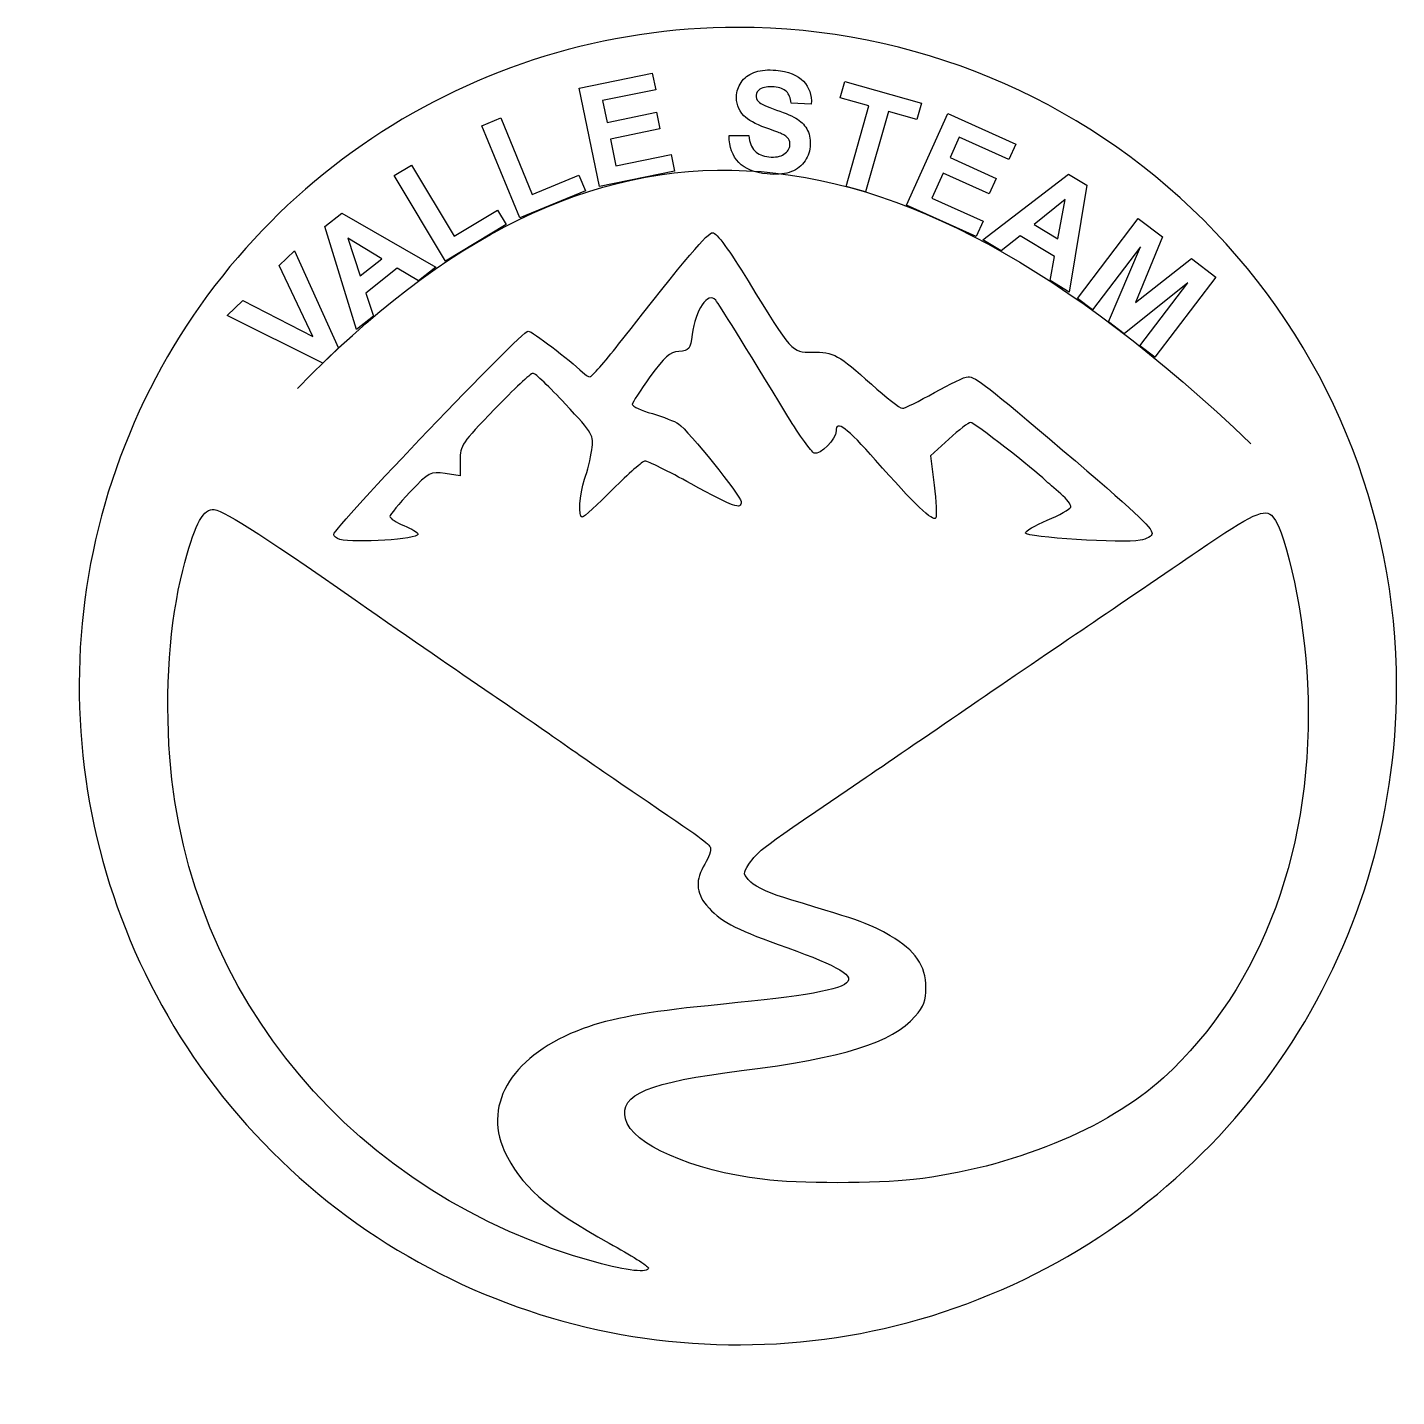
# Model space of a CAD drawing. Extents: x 42 to 145, y 74 to 177.
import ezdxf

# ---------------------------------------------------------------- set-up
doc = ezdxf.new("R2010")
doc.units = 0
doc.layers.add('Capa_1', color=7, linetype='CONTINUOUS')

msp = doc.modelspace()

# ---------------------------------------------------------------- linework, layer by layer
at = {"layer": 'Capa_1', "color": 5}
msp.add_lwpolyline([(95.733589, 177.174889)], close=True, dxfattribs=at)
at = {"layer": 'Capa_1', "color": 1}
for points in [[(85.308432, 165.18524), (83.784309, 172.60608), (89.286666, 173.73618), (89.544499, 172.48081), (85.540483, 171.65845), (85.878369, 170.01331), (89.603976, 170.77849), (89.860769, 169.52819), (86.135162, 168.76301), (86.549981, 166.74328), (90.695731, 167.59475), (90.952524, 166.34445)], [(103.87749, 165.19903), (105.59312, 171.25487), (103.43032, 171.8676), (103.77964, 173.10064), (109.57197, 171.45967), (109.22265, 170.22662), (107.06482, 170.83794), (105.34919, 164.7821)], [(79.31782, 162.82187), (76.45681, 169.76958), (77.8712, 170.35201), (80.246193, 164.58455), (83.763056, 166.03277), (84.249073, 164.85251)], [(108.43182, 163.78339), (111.54052, 170.69193), (116.66301, 168.38692), (116.13712, 167.21821), (112.40953, 168.89555), (111.72036, 167.36399), (115.18876, 165.80328), (114.66499, 164.63929), (111.19659, 166.2), (110.3505, 164.31971), (114.21004, 162.58299), (113.68627, 161.419)], [(95.066711, 169.0205)], [(73.717035, 159.5721), (69.849673, 166.01412), (71.161117, 166.80143), (74.371506, 161.45375), (77.632391, 163.41137), (78.289364, 162.31702)], [(120.67445, 157.23464), (119.2524, 158.0987), (119.58069, 159.9128), (116.99273, 161.48528), (115.56479, 160.33934), (114.17807, 161.18193), (120.63365, 166.124), (122.01595, 165.2841)], [(119.82394, 161.25855), (120.39162, 164.20307), (118.05742, 162.33191)], [(72.972858, 159.12642), (71.667362, 158.09467), (70.081417, 159.03463), (67.705578, 157.15698), (68.281995, 155.41918), (67.008934, 154.41307), (64.626634, 162.18631), (65.89564, 163.18922)], [(121.31642, 156.75184), (125.89236, 162.78944), (127.71682, 161.40667), (125.69095, 156.45797), (129.89546, 159.75547), (131.72404, 158.36957), (127.14811, 152.33197), (126.01554, 153.19035), (129.61761, 157.94301), (124.81708, 154.09867), (123.64333, 154.98826), (126.05106, 160.64612), (122.44899, 155.89346)], [(68.904823, 159.73165), (66.342776, 161.28997), (67.28309, 158.44998)], [(64.46106, 151.88417), (57.25712, 155.46571), (58.452449, 156.61586), (63.721528, 153.90487), (61.170798, 159.23145), (62.34006, 160.35652), (65.63777, 153.0164)], [(97.593447, 90.41052)], [(85.025737, 84.15988)]]:
    msp.add_lwpolyline(points, close=True, dxfattribs=at)
for points in [[(101.26347, 171.38545), (99.734421, 171.46455)], [(95.066711, 169.0205), (96.562003, 169.0225)]]:
    msp.add_lwpolyline(points, dxfattribs=at)
at = {"layer": 'Capa_1', "color": 7}
for points in [[(111.62124, 146.16691), (110.22725, 144.91014), (110.50898, 142.69634)], [(74.814459, 144.56654), (74.814459, 143.39485), (73.677339, 143.56538)]]:
    msp.add_lwpolyline(points, dxfattribs=at)
for points in [[(134.37054, 145.80952)], [(65.752489, 138.61024)]]:
    msp.add_lwpolyline(points, close=True, dxfattribs=at)
at = {"layer": 'Capa_1', "color": 5}
for points in [[(95.733589, 177.174889), (75.666672, 177.174889), (57.575674, 165.08687), (49.896397, 146.547457)], [(130.815857, 162.643338), (121.511461, 171.947734), (108.891992, 177.174889), (95.733589, 177.174889)], [(145.347408, 127.56107), (145.347408, 140.719473), (140.120253, 153.338942), (130.815857, 162.643338)], [(49.896397, 146.547457), (42.217121, 128.008043), (46.461868, 106.668255), (60.651321, 92.478802)], [(114.719976, 81.723878), (133.259389, 89.403155), (145.347408, 107.494153), (145.347408, 127.56107)], [(60.651321, 92.478802), (74.840774, 78.289349), (96.180562, 74.044602), (114.719976, 81.723878)]]:
    msp.add_open_spline(points, degree=3, dxfattribs=at)
at = {"layer": 'Capa_1', "color": 1}
for points in [[(96.064867, 173.15054), (96.316567, 173.465573), (96.654848, 173.690977), (97.079709, 173.82675)], [(97.079709, 173.82675), (97.508, 173.96219), (98.011927, 174.00213), (98.591489, 173.94657)], [(98.591489, 173.94657), (99.53799, 173.855823), (100.22969, 173.580123), (100.66659, 173.11947)], [(95.637718, 172.1065), (95.674545, 172.490593), (95.816928, 172.838607), (96.064867, 173.15054)], [(97.389994, 172.51474), (97.217635, 172.4136), (97.122085, 172.265293), (97.103344, 172.06982)], [(98.455228, 172.68776), (98.012841, 172.73016), (97.657763, 172.672487), (97.389994, 172.51474)], [(99.392504, 172.33833), (99.196323, 172.530183), (98.883898, 172.64666), (98.455228, 172.68776)], [(99.734421, 171.46455), (99.706414, 171.858317), (99.592442, 172.149577), (99.392504, 172.33833)], [(100.66659, 173.11947), (101.106917, 172.658483), (101.305877, 172.080477), (101.26347, 171.38545)], [(96.186675, 170.52243), (95.763495, 170.98177), (95.580509, 171.509793), (95.637718, 172.1065)], [(97.103344, 172.06982), (97.086244, 171.891487), (97.147059, 171.731647), (97.285789, 171.5903)], [(97.285789, 171.5903), (97.46238, 171.410707), (97.912663, 171.197953), (98.636637, 170.95204)], [(97.833274, 169.61183), (97.036485, 169.89241), (96.487618, 170.195943), (96.186675, 170.52243)], [(98.636637, 170.95204), (99.36061, 170.70612), (99.890168, 170.47192), (100.22531, 170.24944)], [(100.22531, 170.24944), (100.56421, 170.03006), (100.817493, 169.747943), (100.98516, 169.40309)], [(99.020848, 169.16572), (98.848439, 169.244547), (98.452581, 169.39325), (97.833274, 169.61183)], [(99.534552, 168.78423), (99.443837, 168.920977), (99.272602, 169.04814), (99.020848, 169.16572)], [(100.98516, 169.40309), (101.156587, 169.06133), (101.21945, 168.65211), (101.17375, 168.17543)], [(95.797408, 167.0037), (95.328847, 167.495073), (95.085281, 168.16734), (95.066711, 169.0205)], [(96.562003, 169.0225), (96.60349, 168.516693), (96.748515, 168.134203), (96.99708, 167.87503)], [(99.205072, 167.62181), (99.475471, 167.807003), (99.623986, 168.038487), (99.650618, 168.31626)], [(99.650618, 168.31626), (99.667718, 168.494587), (99.629029, 168.650577), (99.534552, 168.78423)], [(101.17375, 168.17543), (101.13235, 167.74333), (100.973523, 167.350173), (100.69727, 166.99596)], [(96.99708, 167.87503), (97.249071, 167.61553), (97.606549, 167.463587), (98.069513, 167.4192)], [(98.069513, 167.4192), (98.559911, 167.3722), (98.938431, 167.439737), (99.205072, 167.62181)], [(97.930786, 166.13467), (96.977424, 166.226077), (96.266298, 166.515753), (95.797408, 167.0037)], [(99.597873, 166.24998), (99.141489, 166.110313), (98.585793, 166.071877), (97.930786, 166.13467)], [(100.69727, 166.99596), (100.42105, 166.641747), (100.054584, 166.393087), (99.597873, 166.24998)], [(53.925787, 136.27722), (54.798417, 139.63598), (55.339817, 140.75627), (56.145497, 140.87033)], [(56.145497, 140.87033), (56.750697, 140.95603), (59.480557, 139.22749), (66.901777, 134.05955)], [(130.40178, 137.75645), (134.52239, 140.57206), (135.46854, 141.0025), (136.03541, 140.31942)], [(136.03541, 140.31942), (137.0885, 139.05045), (138.42692, 132.60445), (138.64482, 127.75212)], [(122.06741, 132.08409), (124.32298, 133.61294), (128.07345, 136.1655), (130.40178, 137.75645)], [(52.942957, 122.2175), (52.567457, 127.17991), (52.937957, 132.47321), (53.925787, 136.27722)], [(66.901777, 134.05955), (71.594937, 130.79137), (74.247937, 128.96041), (77.220527, 126.9381)], [(113.33616, 126.1291), (115.88277, 127.87549), (119.81183, 130.55524), (122.06741, 132.08409)], [(77.220527, 126.9381), (78.821257, 125.8491), (81.262037, 124.16112), (82.644487, 123.18705)], [(138.64482, 127.75212), (139.19237, 115.55899), (135.3078, 104.93683), (127.78783, 98.06428)], [(105.39866, 120.70561), (107.21767, 121.94214), (110.78954, 124.38271), (113.33616, 126.1291)], [(82.644487, 123.18705), (84.026937, 122.21297), (86.467717, 120.52809), (88.068447, 119.44287)], [(85.025737, 84.15988), (66.911357, 89.16139), (54.313477, 104.1054), (52.942957, 122.2175)], [(96.561047, 114.13679), (97.223167, 115.1481), (97.222407, 115.14754), (105.39866, 120.70561)], [(88.068447, 119.44287), (93.145677, 116.00074), (93.531557, 115.72057), (93.661457, 115.38205)], [(93.661457, 115.38205), (93.731457, 115.19969), (93.543877, 114.64893), (93.244667, 114.15813)], [(93.244667, 114.15813), (92.518787, 112.9675), (92.557447, 112.01898), (93.371287, 111.0518)], [(96.713767, 112.79849), (96.106507, 113.40575), (96.102927, 113.43708), (96.561047, 114.13679)], [(99.713477, 111.46517), (98.296897, 111.88903), (97.084197, 112.42805), (96.713767, 112.79849)], [(107.21092, 108.76014), (105.77974, 109.60858), (105.10641, 109.85151), (99.713477, 111.46517)], [(93.371287, 111.0518), (94.348977, 109.88987), (95.469307, 109.27727), (98.769347, 108.10008)], [(109.89657, 104.85809), (109.89657, 106.49214), (109.11076, 107.63387), (107.21092, 108.76014)], [(98.769347, 108.10008), (106.78774, 105.23975), (106.23821, 104.75965), (93.492407, 103.48978)], [(109.07607, 102.6924), (109.74225, 103.45114), (109.89657, 103.85846), (109.89657, 104.85809)], [(93.492407, 103.48978), (88.955577, 103.03777), (86.111667, 102.51671), (84.077457, 101.76476)], [(96.005947, 98.59957), (103.69735, 99.56286), (107.32597, 100.69914), (109.07607, 102.6924)], [(84.077457, 101.76476), (78.849697, 99.83231), (76.495817, 96.18317), (78.140197, 92.56045)], [(87.262967, 94.96206), (86.799847, 96.8073), (88.998127, 97.7219), (96.005947, 98.59957)], [(127.78783, 98.06428), (123.55973, 94.20018), (116.33025, 91.25339), (108.97053, 90.39422)], [(97.593447, 90.4105), (92.255447, 91.07002), (87.740537, 93.05927), (87.262967, 94.96206)], [(78.140197, 92.56045), (79.320747, 89.9596), (81.267157, 88.24627), (86.041957, 85.60489)], [(108.97053, 90.39422), (106.20542, 90.07142), (100.26916, 90.07991), (97.593447, 90.41052)], [(86.041957, 85.60489), (87.665847, 84.70657), (88.994487, 83.86551), (88.994487, 83.73587)], [(88.994487, 83.73587), (88.994487, 83.33699), (87.382207, 83.50924), (85.025737, 84.15988)]]:
    msp.add_open_spline(points, degree=3, dxfattribs=at)
at = {"layer": 'Capa_1', "color": 7}
for points in [[(62.555059, 149.96726), (84.640566, 172.83194), (106.74793, 172.2627), (134.37054, 145.80952)], [(86.748879, 153.31067), (91.996429, 159.99655), (93.444619, 161.71119), (93.844019, 161.71119)], [(93.844019, 161.71119), (94.118589, 161.71119), (95.100949, 160.36917), (96.507049, 158.07316)], [(96.507049, 158.07316), (99.836009, 152.63735), (99.765909, 152.71535), (101.32159, 152.71535)], [(94.065069, 156.62122), (93.497249, 157.32151), (92.513889, 155.89133), (92.289099, 154.03827)], [(99.501309, 147.86299), (96.126149, 153.39893), (94.325229, 156.30036), (94.065069, 156.62122)], [(65.289469, 138.98309), (65.289469, 139.49799), (79.445769, 154.30285), (79.938109, 154.30285)], [(79.938109, 154.30285), (80.208099, 154.30285), (83.068359, 152.13471), (84.027629, 151.20289)], [(92.289099, 154.03827), (92.154269, 152.92672), (92.088189, 152.84219), (91.294329, 152.76545)], [(84.602629, 150.86327), (84.726579, 150.86327), (85.692389, 151.9646), (86.748879, 153.31067)], [(91.294329, 152.76545), (90.584839, 152.69685), (90.223269, 152.37979), (89.111519, 150.85127)], [(101.32159, 152.71535), (102.96213, 152.71535), (103.32228, 152.52026), (105.79511, 150.29207)], [(80.298629, 151.12785), (80.140799, 151.12785), (78.842299, 149.91518), (77.413069, 148.43304)], [(82.733289, 148.81275), (81.552059, 150.08606), (80.456459, 151.12785), (80.298629, 151.12785)], [(84.027629, 151.20289), (84.219929, 151.0161), (84.478679, 150.86327), (84.602629, 150.86327)], [(89.111519, 150.85127), (88.378659, 149.84368), (87.779049, 148.90685), (87.779049, 148.76943)], [(110.53321, 149.67264), (111.68728, 150.32749), (112.82688, 150.86327), (113.06565, 150.86327)], [(113.06565, 150.86327), (113.60909, 150.86327), (114.57915, 150.11091), (120.1905, 145.33737)], [(105.79511, 150.29207), (106.89993, 149.29654), (107.94586, 148.48202), (108.11939, 148.48202)], [(108.11939, 148.48202), (108.29292, 148.48202), (109.37914, 149.0178), (110.53321, 149.67264)], [(84.722999, 145.3511), (84.879939, 146.49001), (84.866689, 146.51306), (82.733289, 148.81275)], [(87.779049, 148.76943), (87.779049, 148.63201), (88.458489, 148.32205), (89.288909, 148.08064)], [(77.413069, 148.43304), (74.921539, 145.84927), (74.814459, 145.68995), (74.814459, 144.56654)], [(89.288909, 148.08064), (90.119339, 147.83923), (91.004079, 147.49791), (91.254999, 147.32216)], [(101.48695, 145.1067), (101.26783, 145.1908), (100.37429, 146.43111), (99.501309, 147.86299)], [(106.10367, 144.57941), (103.94893, 147.02734), (103.12488, 147.63527), (103.12488, 146.77698)], [(91.254999, 147.32216), (92.012049, 146.7919), (95.981129, 141.86448), (95.981129, 141.45489)], [(103.12488, 146.77698), (103.12488, 146.15515), (101.93002, 144.93668), (101.48695, 145.1067)], [(113.26534, 147.42369), (113.12779, 147.42369), (112.38794, 146.85814), (111.62124, 146.16691)], [(118.90459, 143.05097), (118.05982, 143.87365), (113.48154, 147.42369), (113.26534, 147.42369)], [(84.187649, 143.13503), (84.395199, 143.72327), (84.636099, 144.72051), (84.722999, 145.3511)], [(88.750409, 144.51327), (88.573129, 144.51327), (87.481179, 143.56077), (86.323839, 142.3966)], [(92.217869, 142.79348), (90.488039, 143.73936), (88.927679, 144.51327), (88.750409, 144.51327)], [(110.63153, 140.22497), (110.43323, 139.90411), (109.0376, 141.24629), (106.10367, 144.57941)], [(120.1905, 145.33737), (125.56265, 140.76732), (126.93739, 139.48544), (126.93739, 139.04621)], [(73.677339, 143.56538), (72.558319, 143.73318), (72.516169, 143.71088), (71.031499, 142.16521)], [(84.014939, 140.27994), (83.679329, 140.27994), (83.782589, 141.98696), (84.187649, 143.13503)], [(86.323839, 142.3966), (85.166499, 141.23244), (84.127499, 140.27994), (84.014939, 140.27994)], [(95.981129, 141.45489), (95.981129, 140.8265), (95.506029, 140.99549), (92.217869, 142.79348)], [(110.50898, 142.69634), (110.66394, 141.47875), (110.71908, 140.36663), (110.63153, 140.22497)], [(120.05073, 142.04662), (119.58622, 142.43748), (119.07046, 142.88944), (118.90459, 143.05097)], [(71.031499, 142.16521), (70.201709, 141.30133), (69.522799, 140.47714), (69.522799, 140.33367)], [(120.79896, 141.04697), (120.85196, 141.20592), (120.51524, 141.65576), (120.05073, 142.04662)], [(69.522799, 140.33367), (69.522799, 140.19019), (69.999049, 139.88225), (70.581129, 139.64935)], [(119.03237, 140.04898), (119.95101, 140.43893), (120.74598, 140.88802), (120.79896, 141.04697)], [(70.581129, 139.64935), (71.163219, 139.41645), (71.639469, 139.12333), (71.639469, 138.99799)], [(117.38265, 139.08236), (117.37135, 139.22406), (118.11374, 139.65904), (119.03237, 140.04898)], [(65.752489, 138.61024), (65.497819, 138.67684), (65.289469, 138.84457), (65.289469, 138.98309)], [(71.639469, 138.99799), (71.639469, 138.61967), (66.908719, 138.30808), (65.752489, 138.61024)], [(126.0197, 138.54425), (124.7525, 138.30653), (117.40801, 138.7641), (117.38265, 139.08236)], [(126.93739, 139.04621), (126.93739, 138.86482), (126.52443, 138.63894), (126.0197, 138.54425)]]:
    msp.add_open_spline(points, degree=3, dxfattribs=at)

doc.saveas('drawing.dxf')
